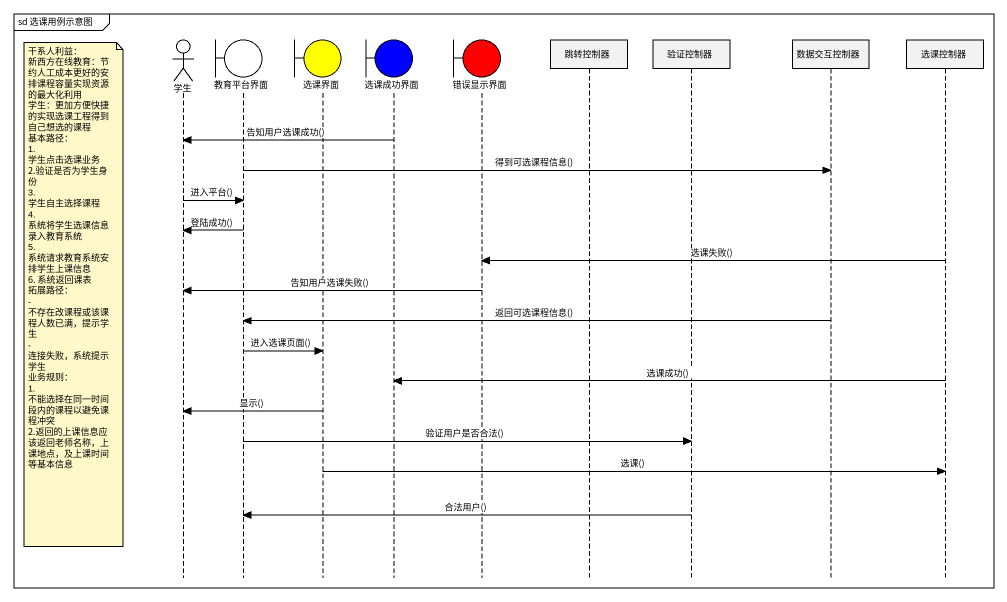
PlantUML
@startuml
mainframe sd 选课用例示意图
hide footbox
actor 学生
boundary 教育平台界面
boundary 选课界面 #FFFF00
boundary 选课成功界面 #0000FF
boundary 错误显示界面 #FF0000
participant 跳转控制器
participant 验证控制器
participant 数据交互控制器
participant 选课控制器

选课成功界面 -> 学生 : 告知用户选课成功()
教育平台界面 -> 数据交互控制器 : 得到可选课程信息()
学生 -> 教育平台界面 : 进入平台()
教育平台界面 -> 学生 : 登陆成功()
选课控制器 -> 错误显示界面 : 选课失败()
错误显示界面 -> 学生 : 告知用户选课失败()
note left of 学生
  干系人利益：
  新西方在线教育：节约人工成本更好的安排课程容量实现资源的最大化利用
  学生：更加方便快捷的实现选课工程得到自己想选的课程
  基本路径：
  1. 学生点击选课业务
  2.验证是否为学生身份
  3. 学生自主选择课程
  4. 系统将学生选课信息录入教育系统
  5. 系统请求教育系统安排学生上课信息
  6. 系统返回课表
  拓展路径：
  - 不存在改课程或该课程人数已满，提示学生
  - 连接失败，系统提示学生
  业务规则：
  1. 不能选择在同一时间段内的课程以避免课程冲突
  2.返回的上课信息应该返回老师名称，上课地点，及上课时间等基本信息
end note
数据交互控制器 -> 教育平台界面 : 返回可选课程信息()
教育平台界面 -> 选课界面 : 进入选课页面()
选课控制器 -> 选课成功界面 : 选课成功()
选课界面 -> 学生 : 显示()
教育平台界面 -> 验证控制器 : 验证用户是否合法()
选课界面 -> 选课控制器 : 选课()
验证控制器 -> 教育平台界面 : 合法用户()
@enduml
